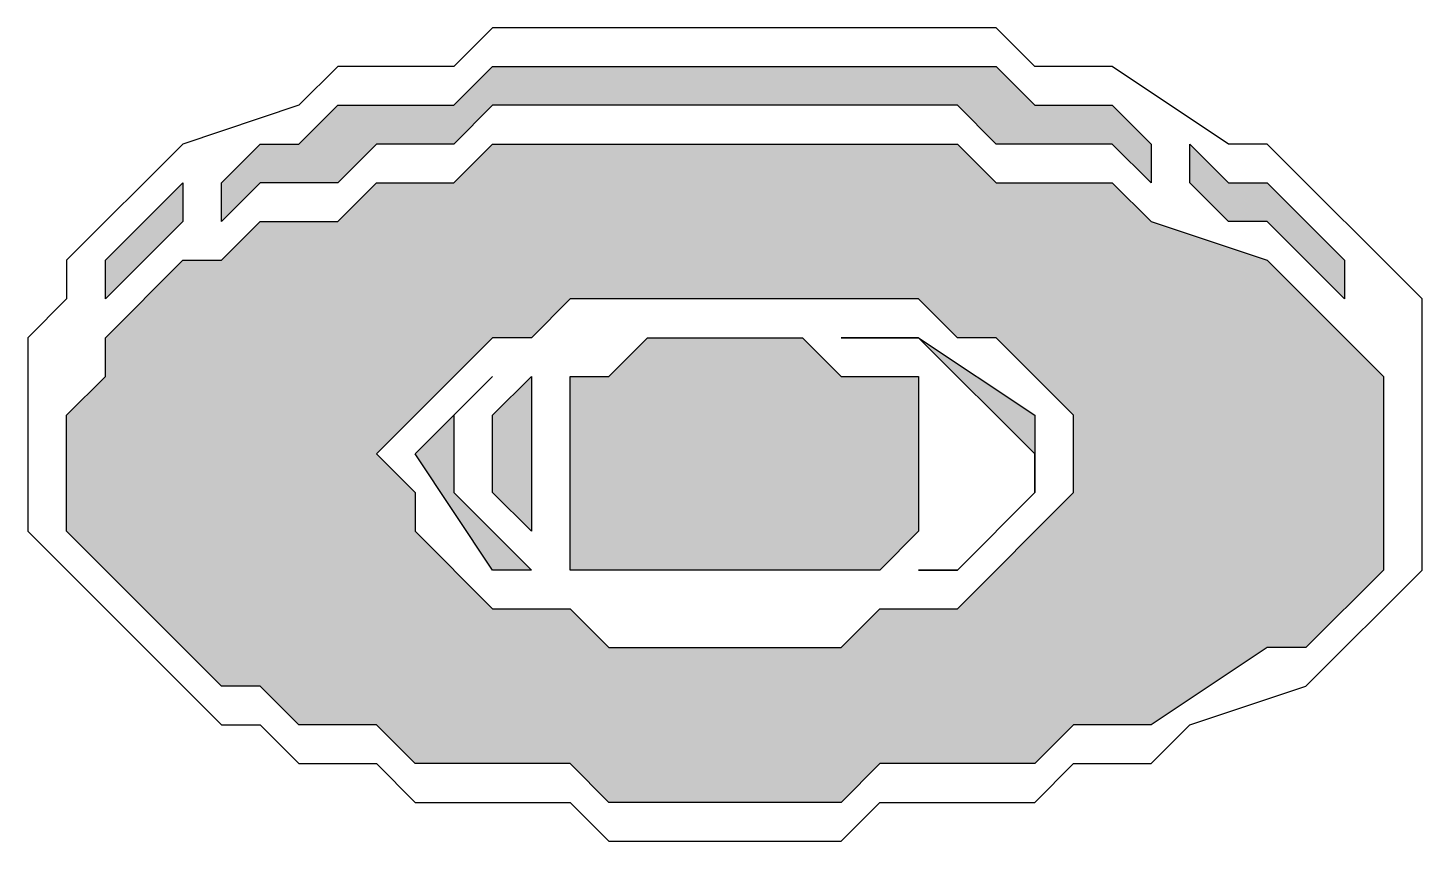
# Model space of a CAD drawing. Header units: millimetres. Extents: x 5 to 252589, y 5 to 415.
# Drawn here: x 12476.333 to 12479.333, y 344.583 to 346.333 of the extents above; entities that cross this region are included whole.
import ezdxf

# ---------------------------------------------------------------- set-up
doc = ezdxf.new("R2010")
doc.units = ezdxf.units.MM
doc.layers.add('HATCH', color=8, linetype='Continuous', lineweight=9)
doc.layers.add('OUTLINE', color=7, linetype='Continuous', lineweight=25)

msp = doc.modelspace()

# ---------------------------------------------------------------- hatches: boundary and pattern name
at = {"layer": 'HATCH', "true_color": 0xbfa37e}
msp.add_hatch(color=33, dxfattribs=at).paths.add_polyline_path([(12476.75, 345.91667), (12476.75, 346), (12476.83333, 346.08333), (12476.91667, 346.08333), (12477, 346.16667), (12477.25, 346.16667), (12477.33333, 346.25), (12478.41667, 346.25), (12478.5, 346.16667), (12478.66667, 346.16667), (12478.75, 346.08333), (12478.75, 346), (12478.66667, 346.08333), (12478.41667, 346.08333), (12478.33333, 346.16667), (12477.33333, 346.16667), (12477.25, 346.08333), (12477.08333, 346.08333), (12477, 346), (12476.83333, 346)])
at = {"layer": 'HATCH', "true_color": 0xceb089}
h = msp.add_hatch(color=43, dxfattribs=at)
h.paths.add_polyline_path([(12476.41667, 345.25), (12476.41667, 345.5), (12476.5, 345.58333), (12476.5, 345.66667), (12476.66667, 345.83333), (12476.75, 345.83333), (12476.83333, 345.91667), (12477, 345.91667), (12477.08333, 346), (12477.25, 346), (12477.33333, 346.08333), (12478.33333, 346.08333), (12478.41667, 346), (12478.66667, 346), (12478.75, 345.91667), (12479, 345.83333), (12479.25, 345.58333), (12479.25, 345.16667), (12479.08333, 345), (12479, 345), (12478.75, 344.83333), (12478.58333, 344.83333), (12478.5, 344.75), (12478.16667, 344.75), (12478.08333, 344.66667), (12477.58333, 344.66667), (12477.5, 344.75), (12477.16667, 344.75), (12477.08333, 344.83333), (12476.91667, 344.83333), (12476.83333, 344.91667), (12476.75, 344.91667)])
h.paths.add_polyline_path([(12477.08333, 345.41667), (12477.16667, 345.33333), (12477.16667, 345.25), (12477.33333, 345.08333), (12477.5, 345.08333), (12477.58333, 345), (12478.08333, 345), (12478.16667, 345.08333), (12478.33333, 345.08333), (12478.58333, 345.33333), (12478.58333, 345.5), (12478.41667, 345.66667), (12478.33333, 345.66667), (12478.25, 345.75), (12477.5, 345.75), (12477.41667, 345.66667), (12477.33333, 345.66667)], flags=0)
at = {"layer": 'HATCH', "true_color": 0xb99e7b}
for points in [[(12479.16667, 345.75), (12479, 345.91667), (12478.91667, 345.91667), (12478.83333, 346), (12478.83333, 346.08333), (12478.91667, 346), (12479, 346), (12479.16667, 345.83333)], [(12476.5, 345.75), (12476.5, 345.83333), (12476.66667, 346), (12476.66667, 345.91667)]]:
    msp.add_hatch(color=33, dxfattribs=at).paths.add_polyline_path(points)
at = {"layer": 'HATCH', "true_color": 0xabb0b4}
msp.add_hatch(color=253, dxfattribs=at).paths.add_polyline_path([(12477.5, 345.16667), (12477.5, 345.58333), (12477.58333, 345.58333), (12477.66667, 345.66667), (12478, 345.66667), (12478.08333, 345.58333), (12478.25, 345.58333), (12478.25, 345.25), (12478.16667, 345.16667)])
at = {"layer": 'HATCH', "true_color": 0xb9bfc3}
for points in [[(12478.33333, 345.16667), (12478.25, 345.16667), (12478.33333, 345.16667), (12478.5, 345.33333), (12478.5, 345.41667), (12478.25, 345.66667), (12478.08333, 345.66667), (12478.25, 345.66667), (12478.5, 345.5), (12478.5, 345.33333)], [(12477.41667, 345.16667), (12477.33333, 345.16667), (12477.16667, 345.41667), (12477.33333, 345.58333), (12477.25, 345.5), (12477.25, 345.33333)]]:
    msp.add_hatch(color=9, dxfattribs=at).paths.add_polyline_path(points)
at = {"layer": 'HATCH', "true_color": 0xa6abaf}
msp.add_hatch(color=253, dxfattribs=at).paths.add_polyline_path([(12477.41667, 345.25), (12477.33333, 345.33333), (12477.33333, 345.5), (12477.41667, 345.58333)])

# ---------------------------------------------------------------- linework, layer by layer
at = {"layer": 'OUTLINE', "color": 139, "true_color": 0x42544a}
for points in [[(12476.33333, 345.25), (12476.75, 344.83333), (12476.83333, 344.83333), (12476.91667, 344.75), (12477.08333, 344.75), (12477.16667, 344.66667), (12477.5, 344.66667), (12477.58333, 344.58333), (12478.08333, 344.58333), (12478.16667, 344.66667), (12478.5, 344.66667), (12478.58333, 344.75), (12478.75, 344.75), (12478.83333, 344.83333), (12479.08333, 344.91667), (12479.33333, 345.16667), (12479.33333, 345.75), (12479, 346.08333), (12478.91667, 346.08333), (12478.66667, 346.25), (12478.5, 346.25), (12478.41667, 346.33333), (12477.33333, 346.33333), (12477.25, 346.25), (12477, 346.25), (12476.91667, 346.16667), (12476.66667, 346.08333), (12476.41667, 345.83333), (12476.41667, 345.75), (12476.33333, 345.66667)], [(12476.75, 345.91667), (12476.75, 346), (12476.83333, 346.08333), (12476.91667, 346.08333), (12477, 346.16667), (12477.25, 346.16667), (12477.33333, 346.25), (12478.41667, 346.25), (12478.5, 346.16667), (12478.66667, 346.16667), (12478.75, 346.08333), (12478.75, 346), (12478.66667, 346.08333), (12478.41667, 346.08333), (12478.33333, 346.16667), (12477.33333, 346.16667), (12477.25, 346.08333), (12477.08333, 346.08333), (12477, 346), (12476.83333, 346)], [(12476.41667, 345.25), (12476.41667, 345.5), (12476.5, 345.58333), (12476.5, 345.66667), (12476.66667, 345.83333), (12476.75, 345.83333), (12476.83333, 345.91667), (12477, 345.91667), (12477.08333, 346), (12477.25, 346), (12477.33333, 346.08333), (12478.33333, 346.08333), (12478.41667, 346), (12478.66667, 346), (12478.75, 345.91667), (12479, 345.83333), (12479.25, 345.58333), (12479.25, 345.16667), (12479.08333, 345), (12479, 345), (12478.75, 344.83333), (12478.58333, 344.83333), (12478.5, 344.75), (12478.16667, 344.75), (12478.08333, 344.66667), (12477.58333, 344.66667), (12477.5, 344.75), (12477.16667, 344.75), (12477.08333, 344.83333), (12476.91667, 344.83333), (12476.83333, 344.91667), (12476.75, 344.91667)], [(12479.16667, 345.75), (12479, 345.91667), (12478.91667, 345.91667), (12478.83333, 346), (12478.83333, 346.08333), (12478.91667, 346), (12479, 346), (12479.16667, 345.83333)], [(12476.5, 345.75), (12476.5, 345.83333), (12476.66667, 346), (12476.66667, 345.91667)], [(12477.08333, 345.41667), (12477.16667, 345.33333), (12477.16667, 345.25), (12477.33333, 345.08333), (12477.5, 345.08333), (12477.58333, 345), (12478.08333, 345), (12478.16667, 345.08333), (12478.33333, 345.08333), (12478.58333, 345.33333), (12478.58333, 345.5), (12478.41667, 345.66667), (12478.33333, 345.66667), (12478.25, 345.75), (12477.5, 345.75), (12477.41667, 345.66667), (12477.33333, 345.66667)], [(12477.5, 345.16667), (12477.5, 345.58333), (12477.58333, 345.58333), (12477.66667, 345.66667), (12478, 345.66667), (12478.08333, 345.58333), (12478.25, 345.58333), (12478.25, 345.25), (12478.16667, 345.16667)], [(12478.33333, 345.16667), (12478.25, 345.16667), (12478.33333, 345.16667), (12478.5, 345.33333), (12478.5, 345.41667), (12478.25, 345.66667), (12478.08333, 345.66667), (12478.25, 345.66667), (12478.5, 345.5), (12478.5, 345.33333)], [(12477.41667, 345.16667), (12477.33333, 345.16667), (12477.16667, 345.41667), (12477.33333, 345.58333), (12477.25, 345.5), (12477.25, 345.33333)], [(12477.41667, 345.25), (12477.33333, 345.33333), (12477.33333, 345.5), (12477.41667, 345.58333)]]:
    msp.add_lwpolyline(points, close=True, dxfattribs=at)

doc.saveas('drawing.dxf')
